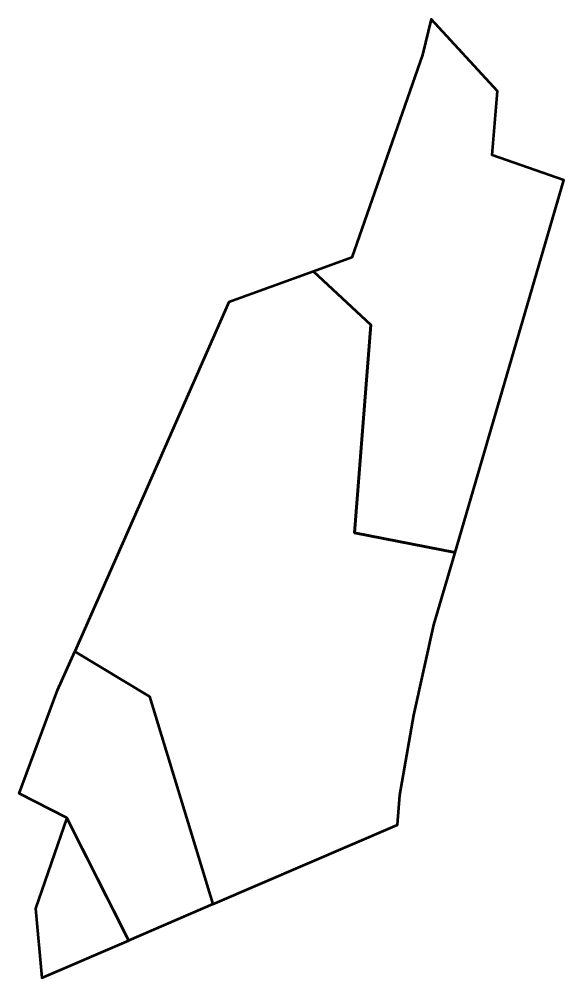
# Model space of a CAD drawing. Header units: metres. Extents: x 807999 to 808076, y 9157515 to 9157651.
import ezdxf

# ---------------------------------------------------------------- set-up
doc = ezdxf.new("R2010")
doc.units = ezdxf.units.M
doc.header["$MEASUREMENT"] = 0
doc.layers.add('2764-21076', color=1, linetype='Continuous')

msp = doc.modelspace()

# ---------------------------------------------------------------- linework, layer by layer
at = {"layer": '2764-21076', "color": 3, "lineweight": 53, "true_color": 0x00ff00}
for points in [[(808048.76, 9157607.79), (808046.45, 9157578.12), (808060.78, 9157575.29), (808076.27, 9157628.41), (808066.08, 9157631.96), (808066.82, 9157641.12), (808057.39, 9157651.37), (808056.11, 9157646.29), (808046.08, 9157617.38), (808040.58, 9157615.38)], [(808006.56, 9157561.18), (808017.21, 9157554.77), (808026.26, 9157525.15), (808014.26, 9157519.99), (808005.46, 9157537.46), (807998.65, 9157540.96), (808004.12, 9157555.67)]]:
    msp.add_lwpolyline(points, close=True, dxfattribs=at)
at = {"layer": '2764-21076', "color": 254, "lineweight": 53, "true_color": 0xcccccc}
msp.add_lwpolyline([(808017.21, 9157554.77), (808026.26, 9157525.15), (808052.58, 9157536.48), (808052.89, 9157540.73), (808054.88, 9157552.1), (808057.77, 9157565), (808060.78, 9157575.29), (808046.45, 9157578.12), (808048.76, 9157607.79), (808040.58, 9157615.38), (808028.55, 9157611), (808016.41, 9157583.49), (808006.56, 9157561.18)], close=True, dxfattribs=at)
at = {"layer": '2764-21076', "color": 131, "lineweight": 53, "true_color": 0xbbffff}
msp.add_lwpolyline([(808005.46, 9157537.46), (808000.95, 9157524.54), (808001.88, 9157514.66), (808014.26, 9157519.99), (808014, 9157520.51)], close=True, dxfattribs=at)

doc.saveas('drawing.dxf')
